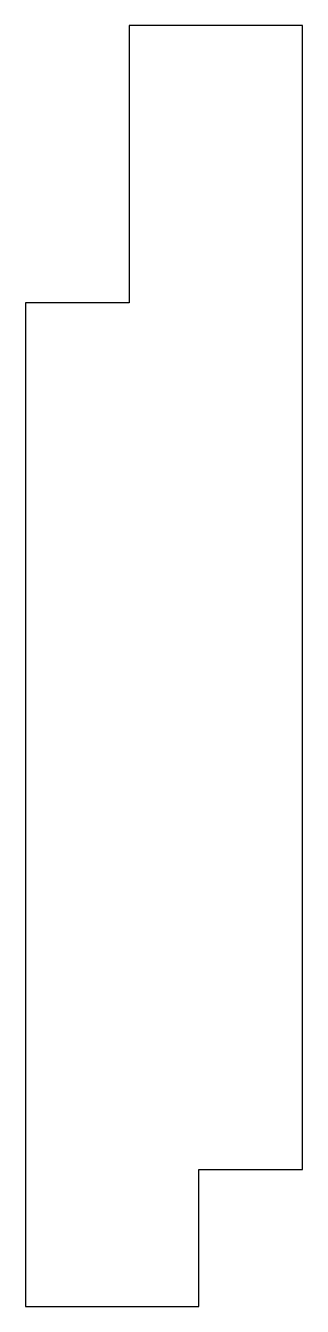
# Model space of a CAD drawing. Header units: millimetres. Extents: x 0 to 99, y 0 to 458.
import ezdxf

# ---------------------------------------------------------------- set-up
doc = ezdxf.new("R2010")
doc.units = ezdxf.units.MM
doc.layers.add('CUT', color=7, linetype='CONTINUOUS')

msp = doc.modelspace()

# ---------------------------------------------------------------- linework, layer by layer
at = {"layer": 'CUT'}
msp.add_lwpolyline([(0, 0), (62, 0), (62, 49), (99, 49), (99, 458.24), (37, 458.24), (37, 359), (0, 359)], close=True, dxfattribs=at)

doc.saveas('drawing.dxf')
